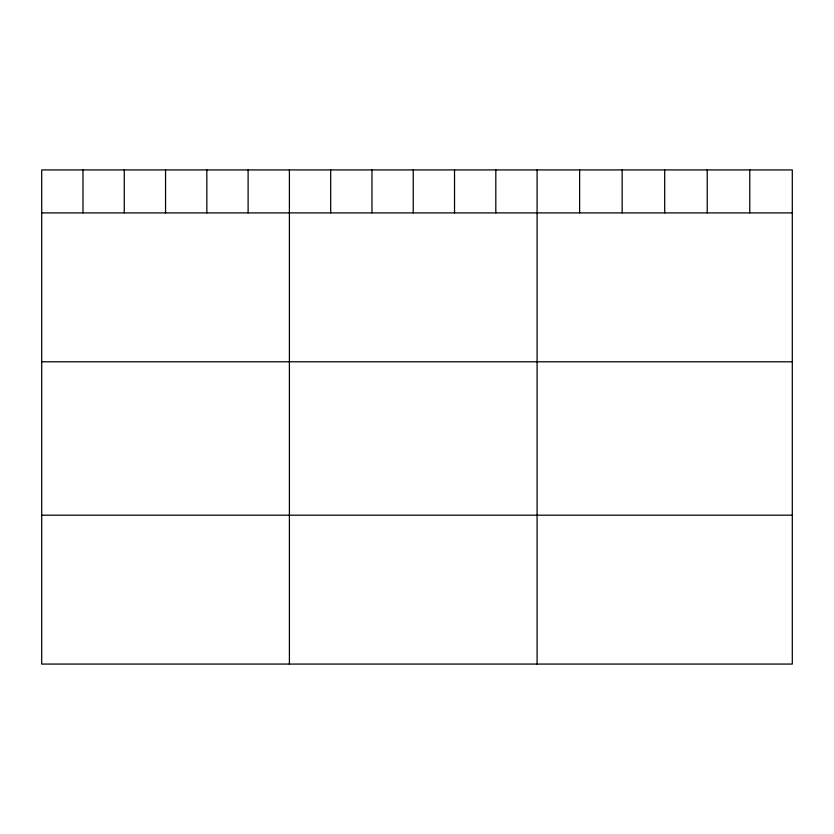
<?xml version="1.0" encoding="UTF-8"?>
<svg xmlns="http://www.w3.org/2000/svg" width="834" height="834" viewBox="0 0 834 834"><rect width="100%" height="100%" fill="white"/><g stroke="black" fill="none" stroke-linecap="round" stroke-linejoin="round"><path stroke-width="1.25" d="M792.3 212.899L792.3 664.072L41.7 664.072L41.7 169.928L792.3 169.928L792.3 212.899L41.7 212.899M41.7 361.789L792.3 361.789M41.7 515.183L792.3 515.183M749.766 169.928L749.766 212.899M707.232 169.928L707.232 212.899M664.698 169.928L664.698 212.899M622.164 169.928L622.164 212.899M579.63 169.928L579.63 212.899M537.096 169.928L537.096 664.072M495.813 169.928L495.813 212.899M454.53 169.928L454.53 212.899M413.247 169.928L413.247 212.899M371.964 169.928L371.964 212.899M330.681 169.928L330.681 212.899M289.398 169.928L289.398 664.072M248.115 169.928L248.115 212.899M206.832 169.928L206.832 212.899M165.549 169.928L165.549 212.899M124.266 169.928L124.266 212.899M82.983 169.928L82.983 212.899"/></g></svg>
